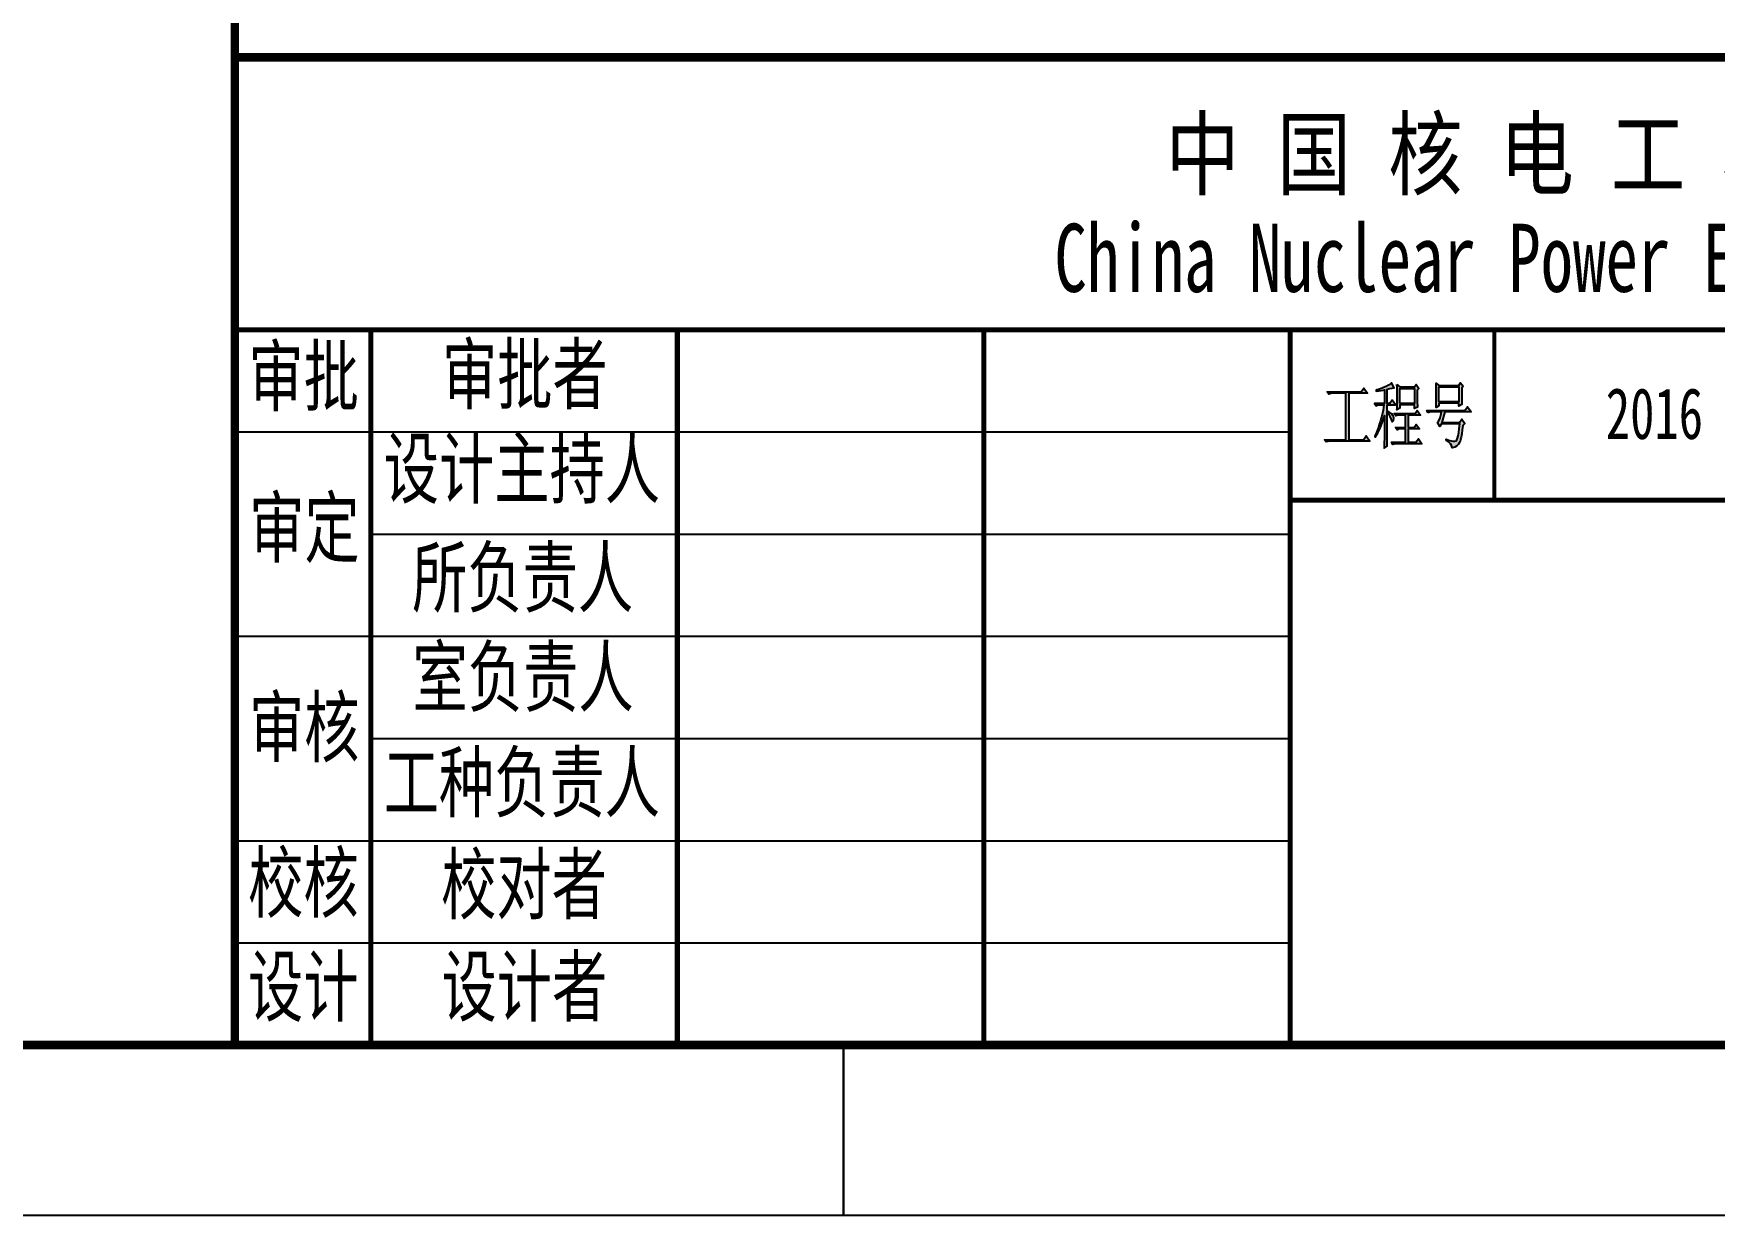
# Model space of a CAD drawing. Extents: x -383207 to 558143, y -95136 to 11777.
# Drawn here: x -250762 to -243356, y -93981 to -88777 of the extents above; entities that cross this region are included whole.
import ezdxf

# ---------------------------------------------------------------- set-up
doc = ezdxf.new("R2010")
doc.units = 0
doc.linetypes.add('CONTINOUS', pattern=[0])
doc.layers.get('0').update_dxf_attribs({"linetype": 'CONTINUOUS'})
doc.layers.add('1', color=7, linetype='CONTINUOUS')
doc.layers.add('图框', color=4, linetype='CONTINOUS')
doc.styles.add('宋体', font='', dxfattribs={"width": 0.7})
doc.styles.get('宋体').set_extended_font_data('SimSun')

msp = doc.modelspace()

# ---------------------------------------------------------------- hatches: boundary and pattern name
at = {"layer": '1'}
h = msp.add_hatch(color=2, dxfattribs=at)
h.paths.add_polyline_path([(-244967, -90360.7), (-244884.9, -90360.7), (-244900.5, -90338.3), (-244911.9, -90354.3), (-245061.3, -90354.3), (-245054.6, -90364.3), (-245045.7, -90361.4), (-245036.8, -90360.7), (-244980.2, -90360.7), (-244980.2, -90565.6), (-245073.8, -90565.6), (-245066.7, -90575.6), (-245058.1, -90572.8), (-245049.2, -90572), (-244873.5, -90572), (-244890.2, -90548.2), (-244902.3, -90565.6), (-244967, -90565.6)])
h.paths.add_polyline_path([(-244798.1, -90472.8), (-244798.4, -90451.8), (-244798.4, -90441.8), (-244791.3, -90452.2), (-244786, -90462.8), (-244781.7, -90473.9), (-244780.6, -90477.1), (-244776, -90487.4), (-244771, -90484.2), (-244770.3, -90482), (-244768.2, -90470.3), (-244771.4, -90458.9), (-244772.1, -90458.2), (-244777.8, -90451.8), (-244785.6, -90445.4), (-244795.6, -90438.6), (-244798.4, -90436.9), (-244798.4, -90412), (-244761.4, -90412), (-244775.7, -90392), (-244785.3, -90405.6), (-244798.4, -90405.6), (-244798.4, -90343.3), (-244785.6, -90340.1), (-244776, -90338), (-244768.9, -90336.9), (-244766.8, -90336.9), (-244778.2, -90314.5), (-244783.5, -90319.8), (-244791.3, -90325.2), (-244801.6, -90330.9), (-244807, -90333.3), (-244817.3, -90337.6), (-244826.5, -90341.2), (-244835.4, -90344), (-244843.6, -90346.1), (-244846.5, -90346.9), (-244846.5, -90351.8), (-244834.4, -90350.1), (-244824.4, -90348.6), (-244815.9, -90346.9), (-244809.5, -90345.8), (-244809.5, -90405.6), (-244853.2, -90405.6), (-244846.5, -90415.9), (-244838.6, -90412), (-244812.3, -90412), (-244813.7, -90423.3), (-244815.9, -90435.4), (-244818.7, -90448.2), (-244821.9, -90461.4), (-244825.5, -90475.6), (-244828.7, -90487), (-244832.2, -90498.8), (-244836.1, -90510.5), (-244840.8, -90522.2), (-244845.4, -90534.3), (-244850.4, -90546.4), (-244852.5, -90550.7), (-244850.7, -90554.6), (-244839.3, -90535.4), (-244834, -90525.1), (-244829, -90514.1), (-244824.4, -90502.7), (-244819.8, -90490.9), (-244815.5, -90478.5), (-244811.6, -90465.7), (-244809.5, -90458.2), (-244809.8, -90475.6), (-244809.8, -90563.1), (-244810.2, -90574.5), (-244810.2, -90585.2), (-244810.5, -90595.2), (-244810.5, -90603.3), (-244797.4, -90594.5), (-244797.4, -90589.8), (-244797.7, -90583.4), (-244797.7, -90565.6), (-244798.1, -90554.3)])
h.paths.add_polyline_path([(-244665.4, -90346.9), (-244657.6, -90339.4), (-244669.7, -90322), (-244677.5, -90333.3), (-244741.5, -90333.3), (-244754.7, -90321.9), (-244754.3, -90335.1), (-244754.3, -90335.1), (-244754, -90348.6), (-244753.6, -90361.8), (-244753.6, -90390.3), (-244754, -90403.8), (-244754, -90416.9), (-244754.3, -90430.1), (-244754.7, -90434.4), (-244742.2, -90426.9), (-244742.2, -90412), (-244676.8, -90412), (-244676.8, -90428.3), (-244664.7, -90421.9), (-244664.7, -90414.4), (-244665, -90404.5), (-244665, -90392), (-244665.4, -90376.7)])
h.paths.add_polyline_path([(-244742.2, -90339.4), (-244676.8, -90339.4), (-244676.8, -90405.6), (-244742.2, -90405.6)], flags=16)
h.paths.add_polyline_path([(-244704.9, -90456.8), (-244651.5, -90456.8), (-244665.4, -90436.9), (-244675, -90450.7), (-244766.1, -90450.7), (-244758.9, -90460.7), (-244751.1, -90456.8), (-244716.3, -90456.8), (-244716.3, -90511.9), (-244760.7, -90511.9), (-244753.6, -90521.9), (-244745.8, -90518.3), (-244716.3, -90518.3), (-244716.3, -90577), (-244778.9, -90577), (-244772.1, -90587), (-244763.2, -90584.1), (-244754.7, -90583.1), (-244645.1, -90583.1), (-244660, -90562.1), (-244670.7, -90577), (-244704.9, -90577), (-244704.9, -90518.3), (-244655.8, -90518.3), (-244669.7, -90498), (-244679.3, -90511.9), (-244704.9, -90511.9)])
h.paths.add_polyline_path([(-244469.4, -90380.7), (-244469.4, -90338.3), (-244462.6, -90329.4), (-244474.7, -90314.5), (-244482.5, -90326.9), (-244569.3, -90326.9), (-244582.1, -90317), (-244581.8, -90329.8), (-244581.8, -90342.9), (-244581.4, -90356.5), (-244581.4, -90383.5), (-244581.8, -90397), (-244581.8, -90410.2), (-244582.1, -90422.6), (-244582.1, -90423.3), (-244569.3, -90416.9), (-244569.3, -90404.5), (-244481.8, -90404.5), (-244481.8, -90418.4), (-244468.7, -90410.5), (-244469, -90403.4), (-244469, -90393.5)])
h.paths.add_polyline_path([(-244569.3, -90333.3), (-244481.8, -90333.3), (-244481.8, -90398.1), (-244569.3, -90398.1)], flags=16)
h.paths.add_polyline_path([(-244543.7, -90443.3), (-244427.4, -90443.3), (-244443.4, -90420.9), (-244454.8, -90436.9), (-244623.4, -90436.9), (-244616.3, -90446.8), (-244608.5, -90443.3), (-244558.7, -90443.3), (-244561.5, -90457.5), (-244564.7, -90469.6), (-244565.8, -90473.1), (-244571.5, -90484.2), (-244576.1, -90489.5), (-244565.8, -90506.9), (-244558, -90495.6), (-244477.6, -90495.6), (-244479.7, -90516.5), (-244482.2, -90534), (-244484.7, -90547.8), (-244487.5, -90558.9), (-244490.4, -90566), (-244493.3, -90570.4), (-244499.3, -90572.4), (-244506.7, -90572.4), (-244516, -90570.6), (-244527, -90567.1), (-244537, -90563.1), (-244537.7, -90568.1), (-244527, -90575.6), (-244518.8, -90583.4), (-244513.5, -90591.6), (-244511, -90600.1), (-244510.6, -90601.9), (-244500, -90597.7), (-244492.1, -90593.4), (-244490.4, -90592), (-244483.2, -90585.2), (-244478.3, -90578.1), (-244476.1, -90573.1), (-244474, -90564.9), (-244471.5, -90553.9), (-244469, -90539.3), (-244466.5, -90521.9), (-244464.4, -90503), (-244455.5, -90494.5), (-244468.7, -90475.6), (-244478.3, -90489.5), (-244556.2, -90489.5)])

# ---------------------------------------------------------------- linework, layer by layer
msp.add_lwpolyline([(-324794.3, -30906.3), (-235619.3, -30906.3), (-235619.3, -93981.3), (-324794.3, -93981.3)], close=True)
at = {"color": 4, "const_width": 37.5}
msp.add_lwpolyline([(-322919.3, -31656.3), (-236375.3, -31656.3), (-236375.3, -93231.3), (-322919.3, -93231.3)], close=True, dxfattribs=at)
at = {"color": 4, "flags": 128}
for points in [[(-247193.3, -93231.3), (-247193.3, -93981.3)], [(-247193.3, -93981.3), (-247193.3, -93231.3)], [(-235619.3, -93981.3), (-324794.3, -93981.3)]]:
    msp.add_lwpolyline(points, dxfattribs=at)
at = {"layer": '1', "color": 2}
for p, q in [((-249875.3, -90531.3), (-245225.3, -90531.3)), ((-249275.3, -90981.3), (-245225.3, -90981.3)), ((-249875.3, -91431.3), (-245225.3, -91431.3)), ((-249275.3, -91881.3), (-245225.3, -91881.3)), ((-249875.3, -92331.3), (-245225.3, -92331.3)), ((-249875.3, -92781.3), (-245225.3, -92781.3)), ((-236375.3, -93231.3), (-249875.3, -93231.3)), ((-236375.3, -93231.3), (-249875.3, -93231.3))]:
    msp.add_line(p, q, dxfattribs=at)
at = {"layer": '1', "color": 2, "const_width": 37.5}
for points in [[(-249875.3, -93231.3), (-236375.3, -93231.3), (-236375.3, -83349.2), (-249875.3, -83349.2)], [(-249875.3, -88881.3), (-236375.3, -88881.3), (-236375.3, -93231.3), (-249875.3, -93231.3)]]:
    msp.add_lwpolyline(points, close=True, dxfattribs=at)
at = {"layer": '1', "color": 2}
for points, const_width in [([(-249875.3, -90081.3), (-236375.3, -90081.3)], 22.5), ([(-249275.3, -90081.3), (-249275.3, -93231.3)], 22.5), ([(-247925.3, -90081.3), (-247925.3, -93231.3)], 22.5), ([(-246575.3, -90081.3), (-246575.3, -93231.3)], 22.5), ([(-245225.3, -90081.3), (-245225.3, -93231.3)], 22.5), ([(-244325.3, -90081.3), (-244325.3, -90831.3)], 18.7), ([(-245225.3, -90831.3), (-236375.3, -90831.3)], 22.5)]:
    msp.add_lwpolyline(points, dxfattribs=dict(at, const_width=const_width))
for points in [[(-245049.2, -90572), (-245058.1, -90572.8), (-245066.7, -90575.6), (-245073.8, -90565.6), (-244980.2, -90565.6), (-244980.2, -90360.7), (-245036.8, -90360.7), (-245045.7, -90361.4), (-245054.6, -90364.3), (-245061.3, -90354.3), (-244911.9, -90354.3), (-244900.5, -90338.3), (-244884.9, -90360.7), (-244967, -90360.7), (-244967, -90565.6), (-244902.3, -90565.6), (-244890.2, -90548.2), (-244873.5, -90572)], [(-244781.7, -90473.9), (-244780.6, -90477.1), (-244776, -90487.4), (-244771, -90484.2), (-244770.3, -90482), (-244768.2, -90470.3), (-244771.4, -90458.9), (-244772.1, -90458.2), (-244777.8, -90451.8), (-244785.6, -90445.4), (-244795.6, -90438.6), (-244798.4, -90436.9), (-244798.4, -90412), (-244761.4, -90412), (-244775.7, -90392), (-244785.3, -90405.6), (-244798.4, -90405.6), (-244798.4, -90343.3), (-244785.6, -90340.1), (-244776, -90338), (-244768.9, -90336.9), (-244766.8, -90336.9), (-244778.2, -90314.5), (-244783.5, -90319.8), (-244791.3, -90325.2), (-244801.6, -90330.9), (-244807, -90333.3), (-244817.3, -90337.6), (-244826.5, -90341.2), (-244835.4, -90344), (-244843.6, -90346.1), (-244846.5, -90346.9), (-244846.5, -90351.8), (-244834.4, -90350.1), (-244824.4, -90348.6), (-244815.9, -90346.9), (-244809.5, -90345.8), (-244809.5, -90405.6), (-244853.2, -90405.6), (-244846.5, -90415.9), (-244838.6, -90412), (-244812.3, -90412), (-244813.7, -90423.3), (-244815.9, -90435.4), (-244818.7, -90448.2), (-244821.9, -90461.4), (-244825.5, -90475.6), (-244828.7, -90487), (-244832.2, -90498.8), (-244836.1, -90510.5), (-244840.8, -90522.2), (-244845.4, -90534.3), (-244850.4, -90546.4), (-244852.5, -90550.7), (-244850.7, -90554.6), (-244839.3, -90535.4), (-244834, -90525.1), (-244829, -90514.1), (-244824.4, -90502.7), (-244819.8, -90490.9), (-244815.5, -90478.5), (-244811.6, -90465.7), (-244809.5, -90458.2), (-244809.8, -90475.6), (-244809.8, -90563.1), (-244810.2, -90574.5), (-244810.2, -90585.2), (-244810.5, -90595.2), (-244810.5, -90603.3), (-244797.4, -90594.5), (-244797.4, -90589.8), (-244797.7, -90583.4), (-244797.7, -90565.6), (-244798.1, -90554.3), (-244798.1, -90472.8), (-244798.4, -90451.8), (-244798.4, -90441.8), (-244791.3, -90452.2), (-244786, -90462.8)], [(-244742.2, -90405.6), (-244742.2, -90339.4), (-244676.8, -90339.4), (-244676.8, -90405.6)], [(-244569.3, -90326.9), (-244482.5, -90326.9), (-244474.7, -90314.5), (-244462.6, -90329.4), (-244469.4, -90338.3), (-244469.4, -90380.7), (-244469, -90393.5), (-244469, -90403.4), (-244468.7, -90410.5), (-244481.8, -90418.4), (-244481.8, -90404.5), (-244569.3, -90404.5), (-244569.3, -90416.9), (-244582.1, -90423.3), (-244582.1, -90422.6), (-244581.8, -90410.2), (-244581.8, -90397), (-244581.4, -90383.5), (-244581.4, -90356.5), (-244581.8, -90342.9), (-244581.8, -90329.8), (-244582.1, -90317)], [(-244569.3, -90398.1), (-244569.3, -90333.3), (-244481.8, -90333.3), (-244481.8, -90398.1)], [(-244616.3, -90446.8), (-244623.4, -90436.9), (-244454.8, -90436.9), (-244443.4, -90420.9), (-244427.4, -90443.3), (-244543.7, -90443.3), (-244556.2, -90489.5), (-244478.3, -90489.5), (-244468.7, -90475.6), (-244455.5, -90494.5), (-244464.4, -90503), (-244466.5, -90521.9), (-244469, -90539.3), (-244471.5, -90553.9), (-244474, -90564.9), (-244476.1, -90573.1), (-244478.3, -90578.1), (-244483.2, -90585.2), (-244490.4, -90592), (-244492.1, -90593.4), (-244500, -90597.7), (-244510.6, -90601.9), (-244511, -90600.1), (-244513.5, -90591.6), (-244518.8, -90583.4), (-244527, -90575.6), (-244537.7, -90568.1), (-244537, -90563.1), (-244527, -90567.1), (-244516, -90570.6), (-244506.7, -90572.4), (-244499.3, -90572.4), (-244493.9, -90570.6), (-244493.2, -90570.3), (-244490.4, -90566), (-244487.5, -90558.9), (-244484.7, -90547.8), (-244482.2, -90534), (-244479.7, -90516.5), (-244477.6, -90495.6), (-244558, -90495.6), (-244565.8, -90506.9), (-244576.1, -90489.5), (-244571.5, -90484.2), (-244565.8, -90473.1), (-244564.7, -90469.6), (-244561.5, -90457.5), (-244558.7, -90443.3), (-244608.5, -90443.3)], [(-244704.9, -90511.9), (-244679.3, -90511.9), (-244669.7, -90498), (-244655.8, -90518.3), (-244704.9, -90518.3), (-244704.9, -90577), (-244670.7, -90577), (-244660, -90562.1), (-244645.1, -90583.1), (-244754.7, -90583.1), (-244763.2, -90584.1), (-244772.1, -90587), (-244778.9, -90577), (-244716.3, -90577), (-244716.3, -90518.3), (-244745.8, -90518.3), (-244753.6, -90521.9), (-244760.7, -90511.9), (-244716.3, -90511.9), (-244716.3, -90456.8), (-244751.1, -90456.8), (-244758.9, -90460.7), (-244766.1, -90450.7), (-244675, -90450.7), (-244665.4, -90436.9), (-244651.5, -90456.8), (-244704.9, -90456.8)]]:
    msp.add_lwpolyline(points, close=True, dxfattribs=at)
for points in [[(-244754.3, -90335.1), (-244754.7, -90322)], [(-244754.7, -90322), (-244741.5, -90333.3), (-244677.5, -90333.3), (-244669.7, -90322), (-244657.6, -90339.4), (-244665.4, -90346.9), (-244665.4, -90376.7), (-244665, -90392), (-244665, -90404.5), (-244664.7, -90414.4), (-244664.7, -90421.9), (-244676.8, -90428.3), (-244676.8, -90412), (-244742.2, -90412), (-244742.2, -90426.9), (-244754.7, -90434.4), (-244754.3, -90430.1), (-244754, -90416.9), (-244754, -90403.8), (-244753.6, -90390.3), (-244753.6, -90361.8), (-244754, -90348.6), (-244754.3, -90335.1)]]:
    msp.add_lwpolyline(points, dxfattribs=at)
at = {"layer": '图框', "color": 2}
msp.add_line((-236375.3, -93231.3), (-249875.3, -93231.3), dxfattribs=at)

# ---------------------------------------------------------------- texts
at = {"color": 2, "char_height": 255, "attachment_point": 1, "style": '宋体'}
for s, width, heights, insert in [('\\pi60.01667;审批', 600, [332.9], (-249875.3, -90158)), ('\\pi278.89926;审批者', 1289.649, [0], (-249241.4, -90149.5)), ('\\pi22.55343;设计主持人', 1289.649, [0], (-249241.4, -90564.1)), ('\\pi63.4875;审定', 600, [0], (-249875.3, -90824.7)), ('\\pi147.50343;所负责人', 1289.649, [0], (-249241.4, -91044)), ('\\pi149.48676;室负责人', 1289.649, [0], (-249241.4, -91481.6)), ('\\pi62.49583;审核', 600, [0], (-249875.3, -91703.2)), ('\\pi22.05759;工种负责人', 1289.649, [0], (-249241.4, -91946.2)), ('\\pi59.025;校核', 600, [0], (-249875.3, -92387.8)), ('\\pi275.42843;校对者', 1289.649, [331.5], (-249241.4, -92395.1)), ('\\pi58.52917;设计', 600, [0], (-249875.3, -92845.3)), ('\\pi276.91593;设计者', 1289.649, [331.5], (-249241.4, -92845.3))]:
    msp.add_mtext_dynamic_manual_height_columns(s, width=width, gutter_width=75, heights=heights, dxfattribs=dict(at, insert=insert))
at = {"color": 2, "linetype": 'Continuous', "insert": (-243620.1, -90451.6), "char_height": 225, "attachment_point": 5, "style": '宋体'}
msp.add_mtext_dynamic_manual_height_columns('2016', width=1298.159, gutter_width=75, heights=[0], dxfattribs=at)
at = {"layer": '1', "color": 2, "style": '宋体'}
for s, width, p in [('中 国 核 电 工 程 有 限 公 司', 0.8, (-245774.5, -89456.6)), ('China Nuclear Power Engineering Co., Ltd', 0.7, (-246264.2, -89914.4))]:
    msp.add_text(s, height=300, dxfattribs=dict(at, width=width)).set_placement(p)

doc.saveas('drawing.dxf')
